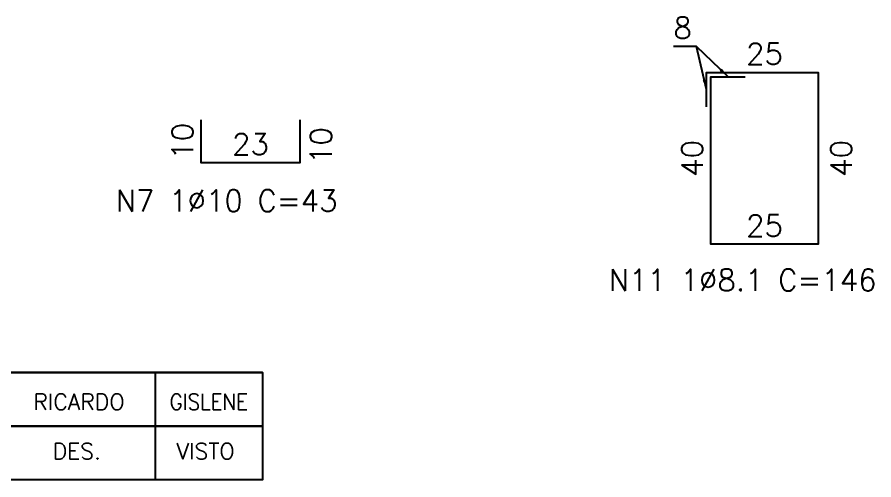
# Model space of a CAD drawing. Header units: centimetres. Extents: x 1658 to 17259, y 8294 to 11444.
# Drawn here: x 10288 to 10886, y 8744 to 9067 of the extents above; entities that cross this region are included whole.
import ezdxf
from ezdxf.enums import TextEntityAlignment as Align

# ---------------------------------------------------------------- set-up
doc = ezdxf.new("R2010")
doc.units = ezdxf.units.CM
doc.header["$LTSCALE"] = 50
doc.header["$MEASUREMENT"] = 0
doc.header["$PDMODE"] = 67
for name, color, linetype in [('FORMATO-PRECON', 2, 'Continuous'), ('LINHA-01-PRECON', 1, 'Continuous'), ('LINHA-04-PRECON', 4, 'Continuous'), ('X1', 2, 'Continuous')]:
    doc.layers.add(name, color=color, linetype=linetype)
doc.styles.add('PRECON-ROMANS', font='romans.shx')
doc.styles.add('ROMANS', font='ROMANS.SHX', dxfattribs={"oblique": 15, "height": 3})
doc.styles.get("Standard").update_dxf_attribs({"font": 'romans.shx'})
doc.dimstyles.new('ESC75-25', dxfattribs={"dimscale": 0, "dimtxt": 15, "dimasz": 7, "dimexe": 7, "dimexo": 7, "dimgap": 5.5, "dimtad": 1, "dimdec": 1, "dimlfac": 0.333333, "dimdsep": 46, "dimtxsty": 'Standard', "dimblk": 'ARCHTICK', "dimcen": 0.1, "dimdle": 7, "dimclrd": 256, "dimclre": 256, "dimclrt": 2, "dimadec": 0, "dimazin": 0, "dimtfac": 1, "dimtdec": 1, "dimtix": 1, "dimtmove": 2, "dimatfit": 3, "dimfxl": 1, "dimarcsym": 0})
doc.dimstyles.new('ESC75-75', dxfattribs={"dimscale": 0, "dimtxt": 15, "dimasz": 7, "dimexe": 7, "dimexo": 7, "dimgap": 5.5, "dimtad": 1, "dimdec": 1, "dimdsep": 46, "dimtxsty": 'Standard', "dimblk": 'ARCHTICK', "dimcen": 0.1, "dimdle": 7, "dimclrd": 256, "dimclre": 256, "dimclrt": 2, "dimadec": 0, "dimazin": 0, "dimtfac": 1, "dimtdec": 1, "dimtix": 1, "dimtmove": 2, "dimatfit": 3, "dimfxl": 1, "dimarcsym": 0})

# ---------------------------------------------------------------- blocks, each defined once
blk = doc.blocks.new('A$C6E105C5C')
at = {"layer": 'FORMATO-PRECON', "color": 6}
blk.add_line((0, 50), (1020, 50), dxfattribs=at)
at = {"layer": 'FORMATO-PRECON', "color": 3}
blk.add_lwpolyline([(0, 50), (1020, 50), (1020, 0), (0, 0)], close=True, dxfattribs=at)
at = {"layer": 'FORMATO-PRECON', "color": 1}
blk.add_lwpolyline([(920, 50), (920, 0)], dxfattribs=at)
at = {"layer": 'FORMATO-PRECON', "style": 'ROMANS'}
for s, p in [('DES.', (824.62, 19.18)), ('VISTO', (940.04, 19.18))]:
    blk.add_text(s, height=15, dxfattribs=at).set_placement(p)
blk = doc.blocks.new('REV-A3-V')
at = {"layer": 'FORMATO-PRECON', "color": 1}
blk.add_line((920, 50), (920, 9.14), dxfattribs=at)
for points in [[(1020, 50), (0, 50)], [(920, 50), (920, 0)]]:
    blk.add_lwpolyline(points, dxfattribs=at)
blk.add_lwpolyline([(1020, 0), (0, 0), (0, 50), (1020, 50)], close=True, dxfattribs=at)
at = {"layer": 'FORMATO-PRECON', "color": 2, "style": 'PRECON-ROMANS', "flags": 12}
for p in [(24.75, 24.02), (132.78, 24.02), (497.22, 24.02)]:
    blk.add_attdef('X', text='', height=15, dxfattribs=at).set_placement(p, align=Align.MIDDLE_CENTER)
at = {"layer": 'FORMATO-PRECON', "style": 'PRECON-ROMANS', "flags": 12}
for p in [(849.12, 22.55), (970.03, 22.55)]:
    blk.add_attdef('X', text='', height=15, dxfattribs=at).set_placement(p, align=Align.MIDDLE_CENTER)
blk = doc.blocks.new('*D156')
at = {"layer": 'Defpoints', "color": 0, "linetype": 'Continuous', "transparency": 16777216}
for p in [(10416.67, 8995.21), (10416.67, 8995.21), (10416.67, 8965.21)]:
    blk.add_point(p, dxfattribs=at)
at = {"layer": 'LINHA-01-PRECON', "color": 2, "linetype": 'Continuous', "transparency": 16777216, "insert": (10403.67, 8980.21), "char_height": 15, "attachment_point": 5, "rotation": 90}
blk.add_mtext('10', dxfattribs=at)
blk = doc.blocks.new('_ArchTick')
at = {"color": 0, "linetype": 'ByBlock', "const_width": 0.15}
blk.add_lwpolyline([(-0.5, -0.5), (0.5, 0.5)], dxfattribs=at)
blk = doc.blocks.new('*D157')
at = {"layer": 'Defpoints', "color": 0, "linetype": 'Continuous', "transparency": 16777216}
for p in [(10416.67, 8965.21), (10416.67, 8965.21), (10485.67, 8965.21)]:
    blk.add_point(p, dxfattribs=at)
at = {"layer": 'LINHA-01-PRECON', "color": 2, "linetype": 'Continuous', "transparency": 16777216, "insert": (10451.17, 8978.21), "char_height": 15, "attachment_point": 5}
blk.add_mtext('23', dxfattribs=at)
blk = doc.blocks.new('*D158')
at = {"layer": 'Defpoints', "color": 0, "linetype": 'Continuous', "transparency": 16777216}
for p in [(10485.67, 8995.21), (10485.67, 8995.21), (10485.67, 8965.21)]:
    blk.add_point(p, dxfattribs=at)
at = {"layer": 'LINHA-01-PRECON', "color": 2, "linetype": 'Continuous', "transparency": 16777216, "insert": (10500.39, 8977.21), "char_height": 15, "attachment_point": 5, "rotation": 90}
blk.add_mtext('10', dxfattribs=at)
blk = doc.blocks.new('*D167')
at = {"layer": 'Defpoints', "color": 0, "linetype": 'Continuous', "transparency": 16777216}
for p in [(10772.59, 8908.31), (10847.59, 8908.31), (10847.59, 8908.31)]:
    blk.add_point(p, dxfattribs=at)
at = {"layer": 'LINHA-01-PRECON', "color": 2, "linetype": 'Continuous', "transparency": 16777216, "insert": (10810.09, 8921.31), "char_height": 15, "attachment_point": 5}
blk.add_mtext('25', dxfattribs=at)
blk = doc.blocks.new('*D168')
at = {"layer": 'Defpoints', "color": 0, "linetype": 'Continuous', "transparency": 16777216}
for p in [(10847.59, 9028.25), (10847.59, 9028.25), (10847.59, 8908.31)]:
    blk.add_point(p, dxfattribs=at)
at = {"layer": 'LINHA-01-PRECON', "color": 2, "linetype": 'Continuous', "transparency": 16777216, "insert": (10863.55, 8968.28), "char_height": 15, "attachment_point": 5, "rotation": 90}
blk.add_mtext('40', dxfattribs=at)
blk = doc.blocks.new('*D169')
at = {"layer": 'Defpoints', "color": 0, "linetype": 'Continuous', "transparency": 16777216}
for p in [(10772.59, 9028.25), (10772.59, 9028.25), (10847.59, 9028.25)]:
    blk.add_point(p, dxfattribs=at)
at = {"layer": 'LINHA-01-PRECON', "color": 2, "linetype": 'Continuous', "transparency": 16777216, "insert": (10810.09, 9041.25), "char_height": 15, "attachment_point": 5}
blk.add_mtext('25', dxfattribs=at)
blk = doc.blocks.new('*D170')
at = {"layer": 'Defpoints', "color": 0, "linetype": 'Continuous', "transparency": 16777216}
for p in [(10772.59, 9028.25), (10772.59, 9028.25), (10772.59, 8908.31)]:
    blk.add_point(p, dxfattribs=at)
at = {"layer": 'LINHA-01-PRECON', "color": 2, "linetype": 'Continuous', "transparency": 16777216, "insert": (10759.59, 8968.28), "char_height": 15, "attachment_point": 5, "rotation": 90}
blk.add_mtext('40', dxfattribs=at)

msp = doc.modelspace()

# ---------------------------------------------------------------- linework, layer by layer
at = {"layer": 'LINHA-04-PRECON'}
for points in [[(10769.59, 9004.25), (10769.59, 9028.25), (10847.59, 9028.25), (10847.59, 8908.31), (10772.59, 8908.31), (10772.59, 9025.25), (10796.59, 9025.25)], [(10485.67, 8995.21), (10485.67, 8965.21), (10416.67, 8965.21), (10416.67, 8995.21)]]:
    msp.add_lwpolyline(points, dxfattribs=at)

# ---------------------------------------------------------------- block references
at = {"color": 1}
ref = msp.add_blockref('REV-A3-V', (9694.53, 8781.44), dxfattribs=dict(at, xscale=0.749999976233481, yscale=0.749999976233481, zscale=0.749999976233481))
ref.add_attrib('X', 'RICARDO', dxfattribs={"layer": 'FORMATO-PRECON', "height": 11.25, "rotation": 360, "style": 'PRECON-ROMANS', "flags": 12}).set_placement((10331.38, 8798.36), align=Align.MIDDLE_CENTER)
ref.add_attrib('X', 'GISLENE', dxfattribs={"layer": 'FORMATO-PRECON', "height": 11.25, "rotation": 360, "style": 'PRECON-ROMANS', "width": 0.9, "flags": 12}).set_placement((10422.05, 8798.36), align=Align.MIDDLE_CENTER)
at = {"color": 1, "xscale": 0.749999976233481, "yscale": 0.749999976233481, "zscale": 0.749999976233481}
msp.add_blockref('A$C6E105C5C', (9694.53, 8743.94), dxfattribs=at)

# ---------------------------------------------------------------- texts
at = {"layer": 'LINHA-01-PRECON', "color": 2, "linetype": 'Continuous', "insert": (10752.93, 9059.34), "char_height": 15, "attachment_point": 5}
msp.add_mtext('8', dxfattribs=at)
at = {"layer": 'X1', "style": 'PRECON-ROMANS'}
for s, p in [('N7 1%%C10 C=43', (10357.03, 8931.25)), ('N11 1%%C8.1 C=146', (10701.29, 8875.9))]:
    msp.add_text(s, height=15, dxfattribs=at).set_placement(p)

# ---------------------------------------------------------------- dimensions: what is measured, and where the dimension line sits
at = {"layer": 'LINHA-01-PRECON', "linetype": 'Continuous'}
for base, p1, p2, picture, middle in [((10772.59, 9028.25), (10847.59, 9028.25), (10772.59, 9028.25), '*D169', (10810.09, 9041.25)), ((10847.59, 8908.31), (10772.59, 8908.31), (10847.59, 8908.31), '*D167', (10810.09, 8921.31))]:
    dim = msp.add_linear_dim(base=base, p1=p1, p2=p2, dimstyle='ESC75-25', override={"dimscale": 1, "dimse1": 1, "dimse2": 1, "dimsd1": 1, "dimsd2": 1}, dxfattribs=at)
    dim.commit()
    dim.dimension.update_dxf_attribs({"geometry": picture, "text_midpoint": middle})
for base, p1, p2, angle, picture, middle in [((10772.59, 9028.25), (10772.59, 8908.31), (10772.59, 9028.25), 90, '*D170', (10759.59, 8968.28)), ((10416.67, 8995.21), (10416.67, 8965.21), (10416.67, 8995.21), 90, '*D156', (10403.67, 8980.21)), ((10416.67, 8965.21), (10485.67, 8965.21), (10416.67, 8965.21), 180, '*D157', (10451.17, 8978.21))]:
    dim = msp.add_linear_dim(base=base, p1=p1, p2=p2, angle=angle, dimstyle='ESC75-25', override={"dimscale": 1, "dimse1": 1, "dimse2": 1, "dimsd1": 1, "dimsd2": 1}, dxfattribs=at)
    dim.commit()
    dim.dimension.update_dxf_attribs({"geometry": picture, "text_midpoint": middle})
for base, p1, p2, picture, middle in [((10847.59, 9028.25), (10847.59, 8908.31), (10847.59, 9028.25), '*D168', (10863.55, 8968.28)), ((10485.67, 8995.21), (10485.67, 8965.21), (10485.67, 8995.21), '*D158', (10500.39, 8977.21))]:
    dim = msp.add_linear_dim(base=base, p1=p1, p2=p2, angle=90, dimstyle='ESC75-25', override={"dimscale": 1, "dimse1": 1, "dimse2": 1, "dimsd1": 1, "dimsd2": 1}, dxfattribs=at)
    dim.commit()
    dim.dimension.update_dxf_attribs({"geometry": picture, "text_midpoint": middle, "dimtype": 160})

# ---------------------------------------------------------------- leaders
for points in [[(10769.59, 9016.25), (10762.55, 9046.26), (10746.45, 9046.26)], [(10784.59, 9025.25), (10762.55, 9046.26)]]:
    msp.add_leader(points, dimstyle='ESC75-75', override={"dimscale": 1, "dimtad": 0}, dxfattribs=at)

doc.saveas('drawing.dxf')
